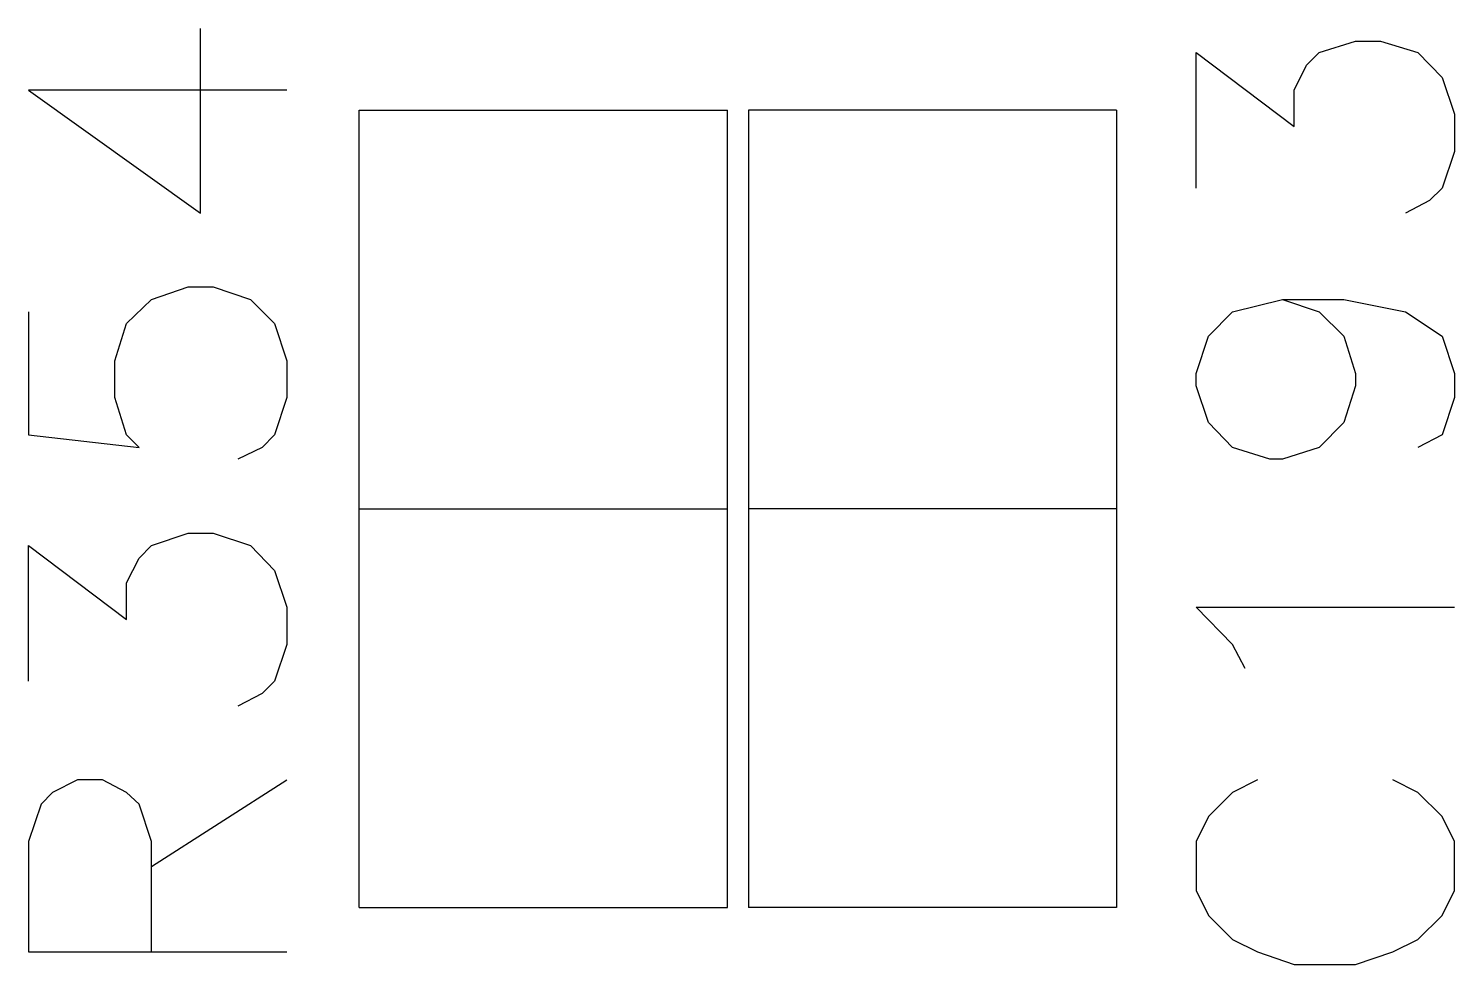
# Model space of a CAD drawing. Extents: x 295 to 953, y 10 to 290.
# Drawn here: x 630.85 to 641.09, y 183.5 to 190.21 of the extents above; entities that cross this region are included whole.
import ezdxf

# ---------------------------------------------------------------- set-up
doc = ezdxf.new("R2010")
doc.units = 0
doc.header["$LTSCALE"] = 5
doc.header["$MEASUREMENT"] = 0
doc.layers.add('DV-DPO-A6_BSK', color=2, linetype='CONTINUOUS')

msp = doc.modelspace()

# ---------------------------------------------------------------- linework, layer by layer
at = {"layer": 'DV-DPO-A6_BSK', "color": 7}
for p, q in [((632.086, 188.891), (632.086, 190.215)), ((640.116, 190.042), (640.379, 190.125)), ((640.379, 190.125), (640.558, 190.125)), ((640.558, 190.125), (640.826, 190.042)), ((639.233, 189.069), (639.233, 190.042)), ((639.233, 190.042), (639.937, 189.511)), ((640.027, 189.952), (640.116, 190.042)), ((640.826, 190.042), (640.999, 189.863)), ((639.937, 189.773), (640.027, 189.952)), ((640.999, 189.863), (641.088, 189.6)), ((632.706, 189.773), (630.851, 189.773)), ((630.851, 189.773), (632.086, 188.891)), ((639.937, 189.511), (639.937, 189.773)), ((633.226, 183.906), (633.226, 189.628)), ((633.226, 189.628), (635.869, 189.628)), ((635.869, 183.906), (635.869, 189.628)), ((636.02, 189.628), (636.02, 183.906)), ((638.663, 189.628), (636.02, 189.628)), ((638.663, 189.628), (638.663, 183.906)), ((641.088, 189.6), (641.088, 189.332)), ((641.088, 189.332), (640.999, 189.069)), ((640.91, 188.98), (640.736, 188.891)), ((640.999, 189.069), (640.91, 188.98)), ((631.555, 188.097), (631.734, 188.27)), ((631.734, 188.27), (631.997, 188.36)), ((631.997, 188.36), (632.176, 188.36)), ((632.176, 188.36), (632.444, 188.27)), ((632.444, 188.27), (632.617, 188.097)), ((639.496, 188.181), (639.853, 188.27)), ((639.853, 188.27), (640.116, 188.181)), ((639.853, 188.27), (640.295, 188.27)), ((640.295, 188.27), (640.736, 188.181)), ((630.851, 188.181), (630.851, 187.298)), ((639.323, 188.008), (639.496, 188.181)), ((640.116, 188.181), (640.295, 188.008)), ((640.736, 188.181), (640.999, 188.008)), ((631.471, 187.829), (631.555, 188.097)), ((632.617, 188.097), (632.706, 187.829)), ((639.233, 187.739), (639.323, 188.008)), ((640.295, 188.008), (640.379, 187.739)), ((640.999, 188.008), (641.088, 187.739)), ((631.471, 187.566), (631.471, 187.829)), ((632.706, 187.829), (632.706, 187.566)), ((639.233, 187.65), (639.233, 187.739)), ((639.323, 187.387), (639.233, 187.65)), ((640.379, 187.65), (640.295, 187.387)), ((640.379, 187.739), (640.379, 187.65)), ((641.088, 187.739), (641.088, 187.566)), ((631.555, 187.298), (631.471, 187.566)), ((632.706, 187.566), (632.617, 187.298)), ((641.088, 187.566), (640.999, 187.298)), ((639.496, 187.209), (639.323, 187.387)), ((640.295, 187.387), (640.116, 187.209)), ((630.851, 187.298), (631.645, 187.209)), ((631.645, 187.209), (631.555, 187.298)), ((632.617, 187.298), (632.528, 187.209)), ((640.999, 187.298), (640.826, 187.209)), ((632.528, 187.209), (632.354, 187.125)), ((639.764, 187.125), (639.496, 187.209)), ((640.116, 187.209), (639.853, 187.125)), ((639.853, 187.125), (639.764, 187.125)), ((633.226, 186.767), (635.869, 186.767)), ((638.663, 186.767), (636.02, 186.767)), ((631.734, 186.504), (631.997, 186.594)), ((631.997, 186.594), (632.176, 186.594)), ((632.176, 186.594), (632.444, 186.504)), ((630.851, 185.532), (630.851, 186.504)), ((630.851, 186.504), (631.555, 185.974)), ((631.645, 186.415), (631.734, 186.504)), ((632.444, 186.504), (632.617, 186.326)), ((631.555, 186.236), (631.645, 186.415)), ((632.617, 186.326), (632.706, 186.063)), ((631.555, 185.974), (631.555, 186.236)), ((632.706, 186.063), (632.706, 185.795)), ((639.496, 185.795), (639.233, 186.063)), ((639.233, 186.063), (641.088, 186.063)), ((632.706, 185.795), (632.617, 185.532)), ((639.585, 185.622), (639.496, 185.795)), ((632.617, 185.532), (632.528, 185.443)), ((632.528, 185.443), (632.354, 185.353)), ((631.203, 184.822), (631.024, 184.733)), ((631.382, 184.822), (631.203, 184.822)), ((631.555, 184.733), (631.382, 184.822)), ((631.734, 184.202), (632.706, 184.822)), ((639.675, 184.822), (639.496, 184.733)), ((640.826, 184.733), (640.647, 184.822)), ((631.024, 184.733), (630.941, 184.649)), ((631.645, 184.649), (631.555, 184.733)), ((639.496, 184.733), (639.323, 184.56)), ((640.999, 184.56), (640.826, 184.733)), ((630.941, 184.649), (630.851, 184.381)), ((631.734, 184.381), (631.645, 184.649)), ((639.323, 184.56), (639.233, 184.381)), ((641.088, 184.381), (640.999, 184.56)), ((630.851, 184.381), (630.851, 183.588)), ((631.734, 183.588), (631.734, 184.381)), ((639.233, 184.381), (639.233, 184.029)), ((641.088, 184.029), (641.088, 184.381)), ((639.233, 184.029), (639.323, 183.85)), ((640.999, 183.85), (641.088, 184.029)), ((633.226, 183.906), (635.869, 183.906)), ((638.663, 183.906), (636.02, 183.906)), ((639.323, 183.85), (639.496, 183.677)), ((640.826, 183.677), (640.999, 183.85)), ((639.496, 183.677), (639.675, 183.588)), ((640.647, 183.588), (640.826, 183.677)), ((630.851, 183.588), (632.706, 183.588)), ((639.675, 183.588), (639.937, 183.498)), ((640.379, 183.498), (640.647, 183.588)), ((639.937, 183.498), (640.379, 183.498))]:
    msp.add_line(p, q, dxfattribs=at)

doc.saveas('drawing.dxf')
